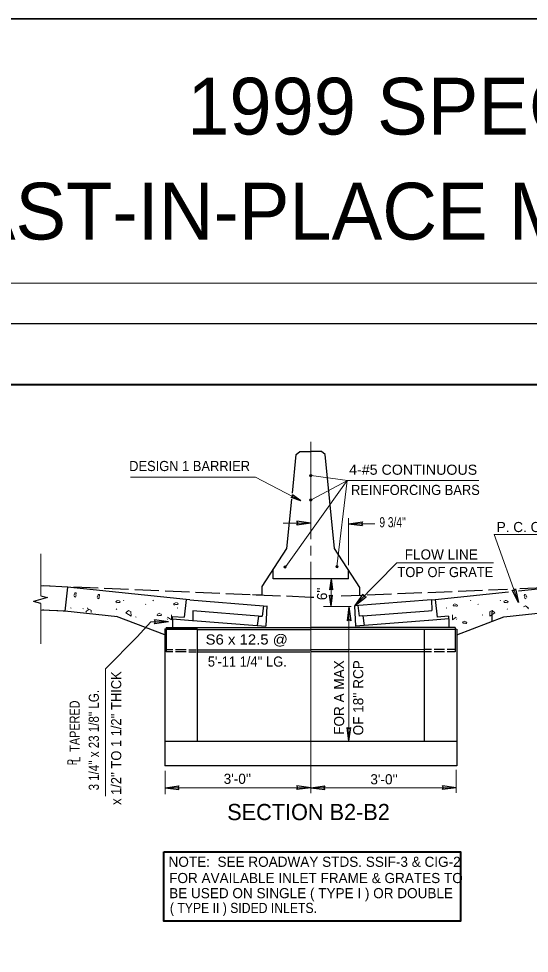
# Model space of a CAD drawing. Extents: x 124 to 525, y -471 to -16.
# Drawn here: x 245.9 to 308.9, y -131.8 to -16.5 of the extents above; entities that cross this region are included whole.
import ezdxf

# ---------------------------------------------------------------- set-up
doc = ezdxf.new("R2010")
doc.units = 0
doc.header["$LTSCALE"] = 0.5
doc.linetypes.add('LONG_DASHED', pattern=[7.5, 6, -1.5])
doc.layers.add('1', color=7, linetype='Continuous', lineweight=13)

msp = doc.modelspace()

# ---------------------------------------------------------------- hatches: boundary and pattern name
at = {"layer": '1'}
for points in [[(282.0562, -72.8352, 1), (281.7703, -72.8352, 1)], [(282.0562, -75.836, 1), (281.7703, -75.836, 1)], [(278.8836, -84.1007, 1), (278.5976, -84.1007, 1)], [(285.2924, -84.069, 1), (285.0064, -84.069, 1)]]:
    msp.add_hatch(color=256, dxfattribs=at).paths.add_polyline_path(points)

# ---------------------------------------------------------------- linework, layer by layer
for p, q in [((143.1697, -49.1019), (503.1697, -49.1019)), ((281.9094, -68.6616), (281.9094, -80.6907)), ((286.4522, -73.4492), (302.6492, -73.4492)), ((286.5594, -83.8912), (286.5594, -78.0989)), ((278.4894, -78.7012), (281.9094, -78.7012)), ((281.9094, -81.4905), (281.9094, -82.6902)), ((248.5939, -87.6529), (248.5939, -82.5041)), ((284.4194, -88.7912), (284.4194, -85.5712)), ((248.5939, -93.5917), (248.5939, -88.6208)), ((307.5355, -88.4954), (307.5374, -88.5007)), ((254.8021, -89.4368), (254.8079, -89.7247)), ((286.8994, -88.9712), (283.4594, -88.9712)), ((286.6194, -105.1912), (286.6194, -89.0312)), ((295.9092, -91.7812), (299.9092, -91.7812)), ((256.5749, -112.3741), (256.5677, -96.6624)), ((281.9094, -105.6758), (281.9094, -108.5004)), ((263.9394, -109.2512), (263.9394, -112.1112)), ((281.9094, -108.6887), (281.9094, -111.9887)), ((299.8592, -109.1112), (299.8592, -111.9712)), ((263.9394, -111.3312), (281.9023, -111.3312)), ((299.8592, -111.3312), (281.9269, -111.3312))]:
    msp.add_line(p, q, dxfattribs=at)
at = {"layer": '1', "lineweight": 40}
msp.add_line((173.1697, -61.6019), (498.1697, -61.6019), dxfattribs=at)
at = {"layer": '1', "lineweight": 25}
for p, q in [((279.6432, -74.9928), (280.1114, -70.2496)), ((280.1114, -70.2496), (280.5459, -69.8654)), ((280.5459, -69.8654), (281.9094, -69.8654)), ((283.2523, -69.8654), (281.8888, -69.8654)), ((283.6868, -70.2496), (283.2523, -69.8654)), ((284.8281, -81.8133), (283.6868, -70.2496)), ((278.9701, -81.8133), (279.5707, -75.7278)), ((280.7005, -75.9593), (279.4872, -75.5235)), ((280.7005, -75.9593), (279.6497, -75.2123)), ((281.9091, -78.7003), (280.2061, -78.4663)), ((281.9091, -78.7003), (280.2061, -78.9343)), ((286.58, -78.772), (288.283, -78.538)), ((286.58, -78.772), (288.283, -79.006)), ((275.9055, -86.5249), (278.9701, -81.8133)), ((287.9628, -86.6328), (284.8281, -81.8133)), ((286.545, -85.5712), (286.545, -84.453)), ((249.7533, -86.4899), (248.5944, -86.4406)), ((286.545, -85.5712), (281.9194, -85.5712)), ((284.4187, -85.5588), (284.2316, -86.9212)), ((284.4187, -85.5588), (284.6059, -86.9212)), ((251.8794, -86.6112), (251.5715, -89.5744)), ((266.5294, -88.1212), (251.885, -86.6055)), ((275.8894, -87.6012), (274.7304, -87.5519)), ((275.9055, -87.5506), (275.9055, -86.5333)), ((284.4201, -88.9308), (284.2329, -87.5683)), ((284.4201, -88.9308), (284.6072, -87.5683)), ((287.3959, -88.8687), (288.3875, -87.4645)), ((287.9628, -87.5506), (287.9628, -86.6328)), ((297.2593, -88.1112), (306.2852, -87.177)), ((307.5502, -87.0461), (311.9037, -86.5955)), ((248.5939, -88.606), (247.7147, -88.3804)), ((266.5394, -88.1412), (266.3001, -90.3165)), ((266.9794, -88.1712), (266.5449, -88.137)), ((266.9794, -88.1712), (276.0608, -88.8857)), ((296.8092, -88.1612), (287.2981, -88.9095)), ((287.3959, -88.8687), (288.7295, -87.7841)), ((296.8062, -88.1689), (296.8492, -89.4812)), ((296.8092, -88.1612), (297.2438, -88.127)), ((297.2493, -88.1312), (297.4886, -90.3065)), ((251.5594, -89.5612), (248.6462, -89.4336)), ((248.9819, -89.4484), (248.8021, -89.4406)), ((250.6902, -89.5232), (249.6912, -89.4794)), ((251.5594, -89.5612), (251.3796, -89.5532)), ((258.0694, -90.2512), (251.571, -89.5753)), ((267.3727, -89.5224), (267.3394, -90.7112)), ((275.4594, -90.1612), (267.3667, -89.5244)), ((276.0621, -88.8882), (275.8994, -90.1912)), ((276.0594, -88.8912), (276.4939, -88.9253)), ((276.4894, -88.9212), (276.3651, -91.4184)), ((286.6186, -89.0315), (286.3846, -90.7345)), ((286.6186, -89.0315), (286.8526, -90.7345)), ((287.2994, -88.9112), (287.4237, -91.4084)), ((287.7267, -88.8782), (287.8894, -90.1812)), ((288.3294, -90.1512), (296.422, -89.5145)), ((296.4192, -89.5112), (296.8538, -89.477)), ((304.226, -89.5919), (304.2593, -90.7806)), ((263.8894, -92.4907), (257.9309, -90.1993)), ((264.3391, -90.8703), (262.6361, -90.6363)), ((264.3391, -90.8703), (262.6361, -91.1043)), ((264.8394, -90.5112), (264.8638, -90.2002)), ((264.8394, -90.5112), (267.331, -90.7072)), ((264.8494, -90.5212), (264.8494, -91.5812)), ((264.8694, -90.2012), (266.3046, -90.3141)), ((267.3394, -90.7112), (275.3125, -91.3384)), ((275.4623, -90.1618), (275.3094, -91.3412)), ((275.4594, -90.1612), (275.8939, -90.1953)), ((288.3294, -90.1512), (287.8948, -90.1853)), ((288.3264, -90.1518), (288.4794, -91.3312)), ((296.4493, -90.7012), (288.4762, -91.3285)), ((298.9493, -90.5012), (296.4577, -90.6972)), ((298.9192, -90.1912), (297.4841, -90.3041)), ((298.9493, -90.5012), (298.9248, -90.1902)), ((298.9393, -90.5112), (298.9393, -91.5555)), ((263.9094, -91.7412), (267.9094, -91.7412)), ((263.9094, -91.7512), (263.9094, -105.6238)), ((264.0894, -91.563), (264.0894, -94.5712)), ((264.0894, -91.563), (281.8331, -91.5632)), ((264.0894, -91.5712), (264.0894, -91.8712)), ((267.9294, -91.8212), (264.1094, -91.8212)), ((264.7894, -91.8212), (264.1094, -91.8212)), ((266.6394, -91.8212), (265.3794, -91.8212)), ((267.9294, -91.8212), (267.2494, -91.8212)), ((267.9094, -91.7412), (267.9094, -105.6212)), ((267.9094, -91.8212), (281.8474, -91.8212)), ((275.3094, -91.3412), (276.3698, -91.4246)), ((286.5143, -91.5612), (281.9331, -91.5632)), ((286.5143, -91.8212), (281.9616, -91.8212)), ((299.7092, -91.5552), (286.6855, -91.561)), ((295.9105, -91.8212), (286.6855, -91.8212)), ((288.4794, -91.3312), (287.4189, -91.4146)), ((299.7092, -91.8212), (295.8893, -91.8212)), ((296.5693, -91.8212), (295.8893, -91.8212)), ((295.9092, -91.7812), (295.9092, -105.6212)), ((298.4192, -91.8212), (297.1592, -91.8212)), ((299.7092, -91.8212), (299.0292, -91.8212)), ((299.7092, -91.5552), (299.7092, -94.5712)), ((299.7092, -91.5712), (299.7092, -91.8712)), ((299.9092, -91.7812), (299.9092, -105.6257)), ((264.0894, -92.5712), (264.0894, -93.5712)), ((299.7092, -92.5712), (299.7092, -93.5712)), ((264.0894, -94.2712), (264.0894, -94.5712)), ((264.7694, -94.3212), (264.0894, -94.3212)), ((264.8934, -94.3212), (264.0894, -94.3212)), ((266.5334, -94.3212), (265.2214, -94.3212)), ((266.5334, -94.3212), (265.3594, -94.3212)), ((266.8614, -94.3212), (267.7627, -94.3212)), ((267.2294, -94.3212), (267.7593, -94.3212)), ((267.9094, -94.3212), (267.9054, -94.3212)), ((267.9094, -94.3212), (281.8188, -94.3113)), ((286.5286, -94.3176), (282.0187, -94.3106)), ((295.8908, -94.3175), (286.6998, -94.3077)), ((296.5693, -94.3012), (295.8893, -94.3012)), ((296.8026, -94.3012), (295.8893, -94.3012)), ((298.3957, -94.3012), (297.1306, -94.3012)), ((298.3957, -94.3012), (297.1592, -94.3012)), ((299.7092, -94.3012), (298.7237, -94.3012)), ((299.7092, -94.3012), (299.0292, -94.3012)), ((299.7092, -94.2712), (299.7092, -94.5712)), ((264.7694, -94.5712), (264.0894, -94.5712)), ((264.8934, -94.5712), (264.0894, -94.5712)), ((266.5334, -94.5712), (265.2214, -94.5712)), ((266.5334, -94.5712), (265.3594, -94.5712)), ((266.8614, -94.5712), (267.7484, -94.5712)), ((267.2294, -94.5712), (267.7664, -94.5712)), ((267.9094, -94.5712), (267.9054, -94.5712)), ((267.9094, -94.5712), (281.8046, -94.5712)), ((286.5285, -94.5712), (282.0043, -94.5712)), ((295.9105, -94.5712), (286.7141, -94.5712)), ((296.5693, -94.5812), (295.8893, -94.5812)), ((296.8026, -94.5812), (295.8893, -94.5812)), ((298.3957, -94.5812), (297.1306, -94.5812)), ((298.3957, -94.5812), (297.1592, -94.5812)), ((299.7092, -94.5812), (298.7237, -94.5812)), ((299.7092, -94.5812), (299.0292, -94.5812)), ((286.6202, -105.6102), (286.3863, -103.9072)), ((286.6202, -105.6102), (286.8542, -103.9072)), ((263.9094, -105.6212), (263.9094, -108.6204)), ((299.9085, -105.6212), (263.9094, -105.6212)), ((299.9092, -105.6212), (299.9092, -108.6204)), ((299.9085, -108.6212), (263.9094, -108.6212)), ((263.9398, -111.332), (265.6427, -111.098)), ((263.9398, -111.332), (265.6427, -111.566)), ((281.902, -111.3303), (280.199, -111.0963)), ((281.902, -111.3303), (280.199, -111.5643)), ((281.9273, -111.332), (283.6302, -111.098)), ((281.9273, -111.332), (283.6302, -111.566)), ((299.8589, -111.3303), (298.1559, -111.0963)), ((299.8589, -111.3303), (298.1559, -111.5643))]:
    msp.add_line(p, q, dxfattribs=at)
at = {"layer": '1', "linetype": 'LONG_DASHED', "lineweight": 25}
for p, q in [((281.9167, -87.8574), (248.6094, -86.4412)), ((285.6623, -87.6838), (288.1157, -87.5822)), ((288.8528, -87.5516), (306.1657, -86.834)), ((307.6968, -86.7705), (314.9192, -86.4712)), ((281.9899, -87.8361), (282.2882, -87.8238))]:
    msp.add_line(p, q, dxfattribs=at)
at = {"layer": '1', "lineweight": 35}
msp.add_lwpolyline([(508.5033, -16.4913), (136.4364, -16.4913), (136.4364, -285.7048), (508.5033, -285.7048)], close=True, dxfattribs=at)
at = {"layer": '1', "lineweight": 25}
for points in [[(158.1697, -274.1019), (158.1697, -54.1019), (503.1697, -54.1019)], [(279.4872, -75.5235), (279.6568, -75.4121), (279.6497, -75.2123)], [(280.2061, -78.9343), (280.3378, -78.6979), (280.2061, -78.4663)], [(288.283, -78.538), (288.1513, -78.7744), (288.283, -79.006)], [(281.9194, -85.5712), (277.2532, -85.5712), (277.2532, -84.453)], [(284.6059, -86.9212), (284.4168, -86.8157), (284.2316, -86.9212)], [(284.2329, -87.5683), (284.422, -87.6737), (284.6072, -87.5683)], [(288.3875, -87.4645), (288.4702, -87.7223), (288.7295, -87.7841)], [(248.5939, -87.6529), (249.4383, -87.8696), (247.7147, -88.3804)], [(299.9092, -92.477), (305.7245, -90.2406), (312.2177, -89.5653)], [(262.6361, -91.1043), (262.7678, -90.8679), (262.6361, -90.6363)], [(286.8526, -90.7345), (286.6162, -90.6028), (286.3846, -90.7345)], [(286.3863, -103.9072), (286.6227, -104.0389), (286.8542, -103.9072)], [(265.6427, -111.098), (265.511, -111.3344), (265.6427, -111.566)], [(280.199, -111.5643), (280.3307, -111.3279), (280.199, -111.0963)], [(283.6302, -111.098), (283.4985, -111.3344), (283.6302, -111.566)], [(298.1559, -111.5643), (298.2877, -111.3279), (298.1559, -111.0963)]]:
    msp.add_lwpolyline(points, dxfattribs=at)
at = {"layer": '1'}
for points in [[(259.6583, -73.0222), (275.0782, -73.0222), (280.7005, -75.9593)], [(278.8228, -84.0623), (286.4122, -73.4492), (285.132, -84.0623)], [(281.9774, -72.8372), (286.4522, -73.4292), (282.0475, -75.7837)], [(286.5797, -78.7712), (289.8226, -78.7712), (289.6808, -78.7712)], [(314.4199, -80.0987), (304.5401, -80.0987), (307.5374, -88.5007)], [(281.9094, -83.49), (281.9094, -84.6897), (281.9094, -85.4895), (281.9094, -105.5145)], [(287.6382, -88.5831), (292.5116, -83.6164), (304.4716, -83.6164)], [(252.6855, -87.6414), (252.7226, -87.5297), (252.7474, -87.4305), (252.797, -87.356), (252.8589, -87.294), (252.9582, -87.3188), (252.9832, -87.418), (252.9336, -87.4925), (252.9336, -87.5917), (252.9458, -87.6787), (252.9336, -87.7653), (252.8713, -87.8275), (252.7846, -87.7903), (252.7351, -87.7159)], [(255.5611, -87.8354), (255.5986, -87.7236), (255.6232, -87.6245), (255.6728, -87.5499), (255.7349, -87.4879), (255.8339, -87.5127), (255.8591, -87.6121), (255.8096, -87.6866), (255.8096, -87.7855), (255.8218, -87.8727), (255.8094, -87.9593), (255.7472, -88.0212), (255.6606, -87.9842), (255.6107, -87.9099)], [(308.5507, -87.8354), (308.5132, -87.7236), (308.4886, -87.6245), (308.439, -87.5499), (308.3769, -87.4879), (308.2779, -87.5127), (308.2527, -87.6121), (308.3023, -87.6866), (308.3023, -87.7855), (308.29, -87.8727), (308.3024, -87.9593), (308.3646, -88.0212), (308.4513, -87.9842), (308.5012, -87.9099)], [(258.2079, -88.2257), (258.0962, -88.263), (257.997, -88.2877), (257.9223, -88.3371), (257.8603, -88.3994), (257.8852, -88.4986), (257.9842, -88.5234), (258.0591, -88.4737), (258.1581, -88.474), (258.2451, -88.4862), (258.3318, -88.4737), (258.3937, -88.4117), (258.3566, -88.3247), (258.2824, -88.2753)], [(258.8544, -88.2942), (258.8111, -88.2209), (258.8111, -88.2175)], [(261.5759, -88.7516), (261.5027, -88.7081), (261.4994, -88.7082)], [(262.4877, -88.2942), (262.4444, -88.2207), (262.4443, -88.2175)], [(265.3503, -88.4936), (265.2385, -88.5309), (265.1394, -88.5555), (265.0647, -88.6049), (265.0027, -88.6672), (265.0276, -88.7664), (265.1267, -88.7912), (265.2014, -88.7417), (265.3004, -88.7418), (265.3874, -88.754), (265.4742, -88.7417), (265.5361, -88.6797), (265.4989, -88.5927), (265.4248, -88.5432)], [(299.6493, -88.6601), (299.7612, -88.6974), (299.8603, -88.722), (299.935, -88.7714), (299.997, -88.8337), (299.9721, -88.9329), (299.873, -88.9577), (299.7982, -88.9082), (299.6993, -88.9083), (299.6123, -88.9205), (299.5254, -88.9082), (299.4636, -88.8462), (299.5007, -88.7592), (299.5748, -88.7097)], [(301.6242, -88.2942), (301.6674, -88.2207), (301.6675, -88.2175)], [(302.5359, -88.7516), (302.6091, -88.7081), (302.6124, -88.7082)], [(305.2574, -88.2942), (305.3007, -88.2209), (305.3007, -88.2175)], [(305.9039, -88.2257), (306.0157, -88.263), (306.1148, -88.2877), (306.1895, -88.3371), (306.2515, -88.3994), (306.2266, -88.4986), (306.1276, -88.5234), (306.0528, -88.4737), (305.9538, -88.474), (305.8667, -88.4862), (305.78, -88.4737), (305.7182, -88.4117), (305.7552, -88.3247), (305.8294, -88.2753)], [(252.3592, -89.2026), (252.286, -89.1591), (252.2827, -89.1593)], [(253.8498, -89.2886), (253.7766, -89.2451), (253.7732, -89.2452)], [(254.2426, -89.671), (254.1692, -89.623), (254.5168, -89.3252), (254.7648, -89.4492)], [(254.4222, -89.2451), (254.3788, -89.172), (254.3791, -89.1686)], [(257.9203, -89.2832), (257.9636, -89.3563), (257.9637, -89.3597)], [(259.7226, -89.5867), (259.7346, -90.1944), (259.0897, -89.7725), (259.4369, -89.4746), (259.6851, -89.5987)], [(263.2973, -89.8264), (263.1854, -89.8637), (263.0863, -89.8883), (263.0116, -89.9377), (262.9496, -90.0001), (262.9745, -90.0992), (263.0736, -90.1241), (263.1483, -90.0745), (263.2473, -90.0747), (263.3343, -90.0868), (263.4212, -90.0745), (263.483, -90.0125), (263.4458, -89.9255), (263.3717, -89.876)], [(265.4941, -89.2026), (265.4208, -89.1591), (265.4176, -89.1593)], [(298.6178, -89.2026), (298.691, -89.1591), (298.6943, -89.1593)], [(304.0008, -89.5867), (303.9888, -90.1944), (304.6337, -89.7725), (304.2865, -89.4746), (304.0383, -89.5987)], [(306.1915, -89.2832), (306.1482, -89.3563), (306.1482, -89.3597)], [(308.6762, -89.2545), (308.7497, -89.2065), (308.402, -88.9087), (308.154, -89.0327)], [(264.3394, -90.8712), (262.1794, -90.8712), (260.4794, -92.7112), (256.5677, -96.6624)], [(260.3556, -90.2852), (260.2824, -90.2417), (260.2791, -90.2418)], [(264.2233, -90.5758), (264.1801, -90.5027), (264.1802, -90.4995)], [(264.7258, -90.0315), (264.738, -90.6396), (264.2462, -90.3178)], [(299.386, -90.0315), (299.3738, -90.6396), (299.8656, -90.3178)], [(299.8885, -90.5758), (299.9317, -90.5027), (299.9317, -90.4995)], [(300.8146, -90.7983), (300.9264, -90.8357), (301.0255, -90.8602), (301.1003, -90.9097), (301.1622, -90.972), (301.1373, -91.0712), (301.0383, -91.096), (300.9635, -91.0464), (300.8645, -91.0466), (300.7775, -91.0588), (300.6907, -91.0464), (300.6288, -90.9844), (300.666, -90.8974), (300.7401, -90.8479)], [(303.0626, -90.0352), (303.1357, -89.9917), (303.1391, -89.9919)]]:
    msp.add_lwpolyline(points, dxfattribs=at)
at = {"layer": '1', "lineweight": 25}
msp.add_lwpolyline([(307.5374, -88.5007), (306.7456, -86.966), (307.0067, -87.0128), (307.1792, -86.8113)], close=True, dxfattribs=at)
at = {"layer": '1', "lineweight": 40}
msp.add_lwpolyline([(263.7744, -119.2448), (300.3737, -119.2448), (300.3737, -127.7963), (263.7744, -127.7963)], close=True, dxfattribs=at)
at = {"layer": '1'}
for centre in [(281.9133, -72.8352), (281.9133, -75.836), (278.7406, -84.1007), (285.1494, -84.069)]:
    msp.add_circle(centre, 0.143, dxfattribs=at)
at = {"layer": '1', "lineweight": 25}
for centre in [(281.9093, -72.8383), (281.9093, -75.8383)]:
    msp.add_arc(centre, 0.13, 0, 359.99998, dxfattribs=at)

# ---------------------------------------------------------------- texts
at = {"layer": '1'}
for s, height, p in [('1999 SPECS. - FINAL ENGLISH', 7, (266.6651, -30.7776)), ('99 SPECS (p. 126)- CAST-IN-PLACE MEDIAN BARRIER - FINAL ENGLISH 6-1-03', 7, (147.1519, -43.724)), ('P. C. CONC.', 1.25, (304.8475, -79.807)), ('FLOW LINE', 1.25, (293.5018, -83.1923)), ("3'-0''", 1.25, (271.1624, -110.8591)), ("3'-0''", 1.25, (289.2609, -110.9181)), ('SECTION B2-B2', 2, (271.6003, -115.3318)), ('NOTE:  SEE ROADWAY STDS. SSIF-3 & CIG-2 ', 1.25, (264.3628, -121.0915)), ('FOR AVAILABLE INLET FRAME & GRATES TO ', 1.25, (264.4394, -123.0952)), ('BE USED ON SINGLE ( TYPE I ) OR DOUBLE', 1.25, (264.4394, -124.9621))]:
    msp.add_text(s, height=height, dxfattribs=at).set_placement(p)
for s, width, p in [('DESIGN 1 BARRIER', 0.95, (259.5073, -72.2832)), ('4-#5 CONTINUOUS', 1.05, (286.6399, -72.7397)), ('REINFORCING BARS', 0.95, (286.8807, -75.2345)), ("9 3/4''", 0.75, (290.3718, -79.2195)), ('TOP OF GRATE', 0.95, (292.6034, -85.3611)), ('S6 x 12.5 @', 1.1, (268.9362, -93.6767)), ("5'-11 1/4'' LG.", 0.95, (269.2113, -96.3983)), ('( TYPE II ) SIDED INLETS.', 0.9, (264.5325, -126.7854))]:
    msp.add_text(s, height=1.25, dxfattribs=dict(at, width=width)).set_placement(p)
for s, p in [("6''", (283.9218, -88.2053)), ('FOR A MAX', (286.0271, -104.8079)), ("OF 18'' RCP", (288.3874, -104.8817))]:
    msp.add_text(s, height=1.25, rotation=90, dxfattribs=at).set_placement(p)
for s, height, width, p in [("x 1/2'' TO 1 1/2'' THICK", 1.25, 0.95, (258.5287, -113.4561)), ("3 1/4'' x 23 1/8'' LG.", 1.25, 0.85, (255.7665, -111.6631)), ('TAPERED', 1.25, 0.8, (253.3942, -106.8982)), ('P', 1.2, 0.7, (253.0572, -108.5457)), ('L', 1.2, 0.75, (253.4815, -108.1601))]:
    msp.add_text(s, height=height, rotation=90, dxfattribs=dict(at, width=width)).set_placement(p)

doc.saveas('drawing.dxf')
